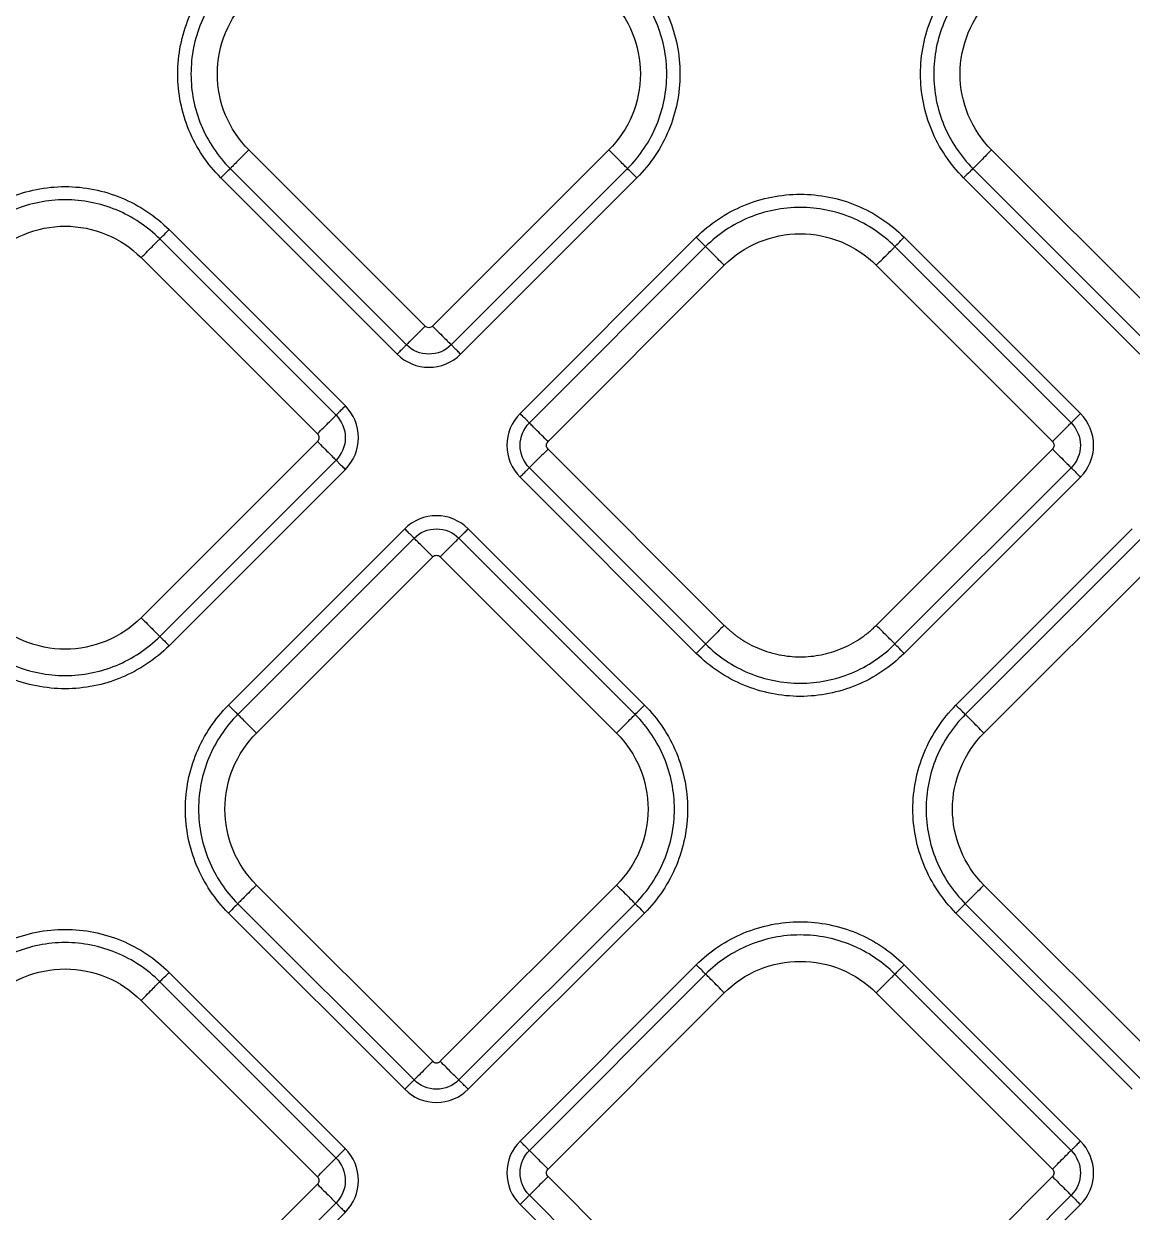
# Model space of a CAD drawing. Extents: x 525 to 613, y 487 to 635.
# Drawn here: x 568.83 to 572.974, y 545.083 to 549.525 of the extents above; entities that cross this region are included whole.
import ezdxf

# ---------------------------------------------------------------- set-up
doc = ezdxf.new("R2010")
doc.units = 0
doc.header["$MEASUREMENT"] = 0
doc.layers.add('1', color=4, linetype='Continuous')
doc.layers.add('STD TEST', color=3, linetype='Continuous')

# ---------------------------------------------------------------- blocks, each defined once
blk = doc.blocks.new('2023 VANGUARD')
at = {"layer": '1', "color": 3, "linetype": 'Continuous', "lineweight": 25}
for p, q in [((1.3707, -44.2962), (0.7119, -43.6373)), ((2.0578, -43.6373), (1.399, -44.2962)), ((4.1472, -44.2961), (3.4884, -43.6373)), ((0.6421, -43.7071), (1.301, -44.3659)), ((1.4687, -44.3659), (2.1275, -43.7071)), ((3.4187, -43.707), (4.0775, -44.3659)), ((0.6073, -43.7419), (1.2661, -44.4008)), ((1.5036, -44.4008), (2.1624, -43.7419)), ((3.3838, -43.7419), (4.0426, -44.4007)), ((1.0726, -44.5943), (0.4138, -43.9354)), ((1.0377, -44.6291), (0.3789, -43.9703)), ((2.3844, -43.9639), (1.7256, -44.6228)), ((3.8206, -44.6228), (3.1617, -43.9639)), ((2.4193, -43.9988), (1.7605, -44.6576)), ((3.7857, -44.6576), (3.1269, -43.9988)), ((0.3092, -44.04), (0.968, -44.6989)), ((1.8302, -44.7274), (2.489, -44.0685)), ((3.0571, -44.0685), (3.716, -44.7274)), ((0.968, -44.7271), (0.3092, -45.386)), ((2.489, -45.4145), (1.8302, -44.7556)), ((3.716, -44.7556), (3.0571, -45.4145)), ((0.3789, -45.4557), (1.0377, -44.7969)), ((0.4138, -45.4906), (1.0726, -44.8317)), ((1.7256, -44.8602), (2.3844, -45.5191)), ((1.7605, -44.8254), (2.4193, -45.4842)), ((3.1269, -45.4842), (3.7857, -44.8254)), ((3.1617, -45.5191), (3.8206, -44.8602)), ((1.2946, -45.0538), (0.6358, -45.7126)), ((1.3295, -45.0886), (0.6707, -45.7474)), ((2.156, -45.7474), (1.4972, -45.0886)), ((2.1909, -45.7126), (1.5321, -45.0538)), ((4.0141, -45.0538), (3.3553, -45.7126)), ((4.049, -45.0886), (3.3901, -45.7475)), ((0.7404, -45.8172), (1.3992, -45.1583)), ((1.4275, -45.1583), (2.0863, -45.8172)), ((3.4599, -45.8172), (4.1187, -45.1584)), ((1.3992, -47.0441), (0.7404, -46.3853)), ((2.0863, -46.3853), (1.4275, -47.0441)), ((4.1187, -47.0442), (3.4599, -46.3853)), ((0.6707, -46.455), (1.3295, -47.1139)), ((1.4972, -47.1139), (2.156, -46.455)), ((3.3901, -46.4551), (4.049, -47.1139)), ((0.6358, -46.4899), (1.2946, -47.1487)), ((1.5321, -47.1487), (2.1909, -46.4899)), ((3.3553, -46.4899), (4.0141, -47.1488)), ((2.3845, -46.6834), (1.7256, -47.3423)), ((3.8206, -47.3423), (3.1618, -46.6834)), ((1.0726, -47.3708), (0.4137, -46.7119)), ((2.4193, -46.7183), (1.7605, -47.3771)), ((3.7857, -47.3771), (3.1269, -46.7183)), ((1.0377, -47.4056), (0.3789, -46.7468)), ((0.3091, -46.8165), (0.968, -47.4754)), ((1.8302, -47.4469), (2.489, -46.788)), ((3.0572, -46.788), (3.716, -47.4469)), ((2.489, -48.134), (1.8302, -47.4751)), ((3.716, -47.4751), (3.0572, -48.134)), ((0.968, -47.5036), (0.3091, -48.1625)), ((0.3789, -48.2322), (1.0377, -47.5734)), ((1.7605, -47.5449), (2.4193, -48.2037)), ((3.1269, -48.2037), (3.7857, -47.5449)), ((0.4137, -48.2671), (1.0726, -47.6082)), ((1.7256, -47.5797), (2.3845, -48.2386)), ((3.1618, -48.2386), (3.8206, -47.5797))]:
    blk.add_line(p, q, dxfattribs=at)
for points, knots in [([(0.6073, -43.7419), (0.5564, -43.691), (0.5157, -43.6301), (0.4606, -43.4971), (0.4463, -43.4252), (0.4463, -43.2813), (0.4606, -43.2094), (0.5157, -43.0765), (0.5564, -43.0155), (0.6073, -42.9646)], [0, 0, 0, 0, 0.25, 0.25, 0.5, 0.5, 0.75, 0.75, 1, 1, 1, 1]), ([(0.6421, -42.9995), (0.5958, -43.0458), (0.5587, -43.1013), (0.5086, -43.2223), (0.4956, -43.2878), (0.4956, -43.4188), (0.5086, -43.4842), (0.5587, -43.6052), (0.5958, -43.6607), (0.6421, -43.7071)], [0, 0, 0, 0, 0.25, 0.25, 0.5, 0.5, 0.75, 0.75, 1, 1, 1, 1]), ([(2.1275, -43.7071), (2.1738, -43.6607), (2.2109, -43.6052), (2.2611, -43.4842), (2.2741, -43.4188), (2.2741, -43.2878), (2.2611, -43.2223), (2.2109, -43.1013), (2.1738, -43.0458), (2.1275, -42.9995)], [0, 0, 0, 0, 0.25, 0.25, 0.5, 0.5, 0.75, 0.75, 1, 1, 1, 1]), ([(2.1624, -42.9646), (2.2133, -43.0155), (2.254, -43.0765), (2.3091, -43.2094), (2.3234, -43.2813), (2.3234, -43.4252), (2.3091, -43.4971), (2.254, -43.6301), (2.2133, -43.691), (2.1624, -43.7419)], [0, 0, 0, 0, 0.25, 0.25, 0.5, 0.5, 0.75, 0.75, 1, 1, 1, 1]), ([(3.3838, -43.7419), (3.3329, -43.691), (3.2922, -43.63), (3.2371, -43.4971), (3.2228, -43.4252), (3.2228, -43.2813), (3.2371, -43.2094), (3.2922, -43.0764), (3.3329, -43.0155), (3.3838, -42.9646)], [0, 0, 0, 0, 0.25, 0.25, 0.5, 0.5, 0.75, 0.75, 1, 1, 1, 1]), ([(3.4187, -42.9994), (3.3723, -43.0458), (3.3353, -43.1013), (3.2851, -43.2223), (3.2721, -43.2877), (3.2721, -43.4187), (3.2851, -43.4842), (3.3353, -43.6052), (3.3723, -43.6607), (3.4187, -43.707)], [0, 0, 0, 0, 0.25, 0.25, 0.5, 0.5, 0.75, 0.75, 1, 1, 1, 1]), ([(0.7119, -43.6373), (0.6747, -43.6001), (0.6449, -43.5556), (0.6047, -43.4584), (0.5942, -43.4059), (0.5942, -43.3007), (0.6047, -43.2481), (0.6449, -43.1509), (0.6747, -43.1064), (0.7119, -43.0692)], [0, 0, 0, 0, 0.25, 0.25, 0.5, 0.5, 0.75, 0.75, 1, 1, 1, 1]), ([(2.0578, -43.0692), (2.095, -43.1064), (2.1248, -43.1509), (2.165, -43.2481), (2.1755, -43.3007), (2.1755, -43.4059), (2.165, -43.4584), (2.1248, -43.5556), (2.095, -43.6001), (2.0578, -43.6373)], [0, 0, 0, 0, 0.25, 0.25, 0.5, 0.5, 0.75, 0.75, 1, 1, 1, 1]), ([(3.4884, -43.6373), (3.4512, -43.6001), (3.4214, -43.5556), (3.3812, -43.4584), (3.3707, -43.4058), (3.3707, -43.3006), (3.3812, -43.2481), (3.4214, -43.1509), (3.4512, -43.1064), (3.4884, -43.0692)], [0, 0, 0, 0, 0.25, 0.25, 0.5, 0.5, 0.75, 0.75, 1, 1, 1, 1]), ([(0.7119, -43.6373), (0.7036, -43.6456), (0.6953, -43.6539), (0.6798, -43.6694), (0.6725, -43.6767), (0.6599, -43.6893), (0.6545, -43.6947), (0.6463, -43.7029), (0.6435, -43.7057), (0.6421, -43.7071)], [0, 0, 0, 0, 0.25, 0.25, 0.5, 0.5, 0.75, 0.75, 1, 1, 1, 1]), ([(2.1275, -43.7071), (2.1262, -43.7057), (2.1233, -43.7029), (2.1151, -43.6947), (2.1098, -43.6893), (2.0971, -43.6767), (2.0899, -43.6694), (2.0743, -43.6539), (2.0661, -43.6456), (2.0578, -43.6373)], [0, 0, 0, 0, 0.25, 0.25, 0.5, 0.5, 0.75, 0.75, 1, 1, 1, 1]), ([(3.4884, -43.6373), (3.4801, -43.6456), (3.4718, -43.6538), (3.4563, -43.6694), (3.449, -43.6766), (3.4364, -43.6893), (3.431, -43.6946), (3.4229, -43.7028), (3.42, -43.7056), (3.4187, -43.707)], [0, 0, 0, 0, 0.25, 0.25, 0.5, 0.5, 0.75, 0.75, 1, 1, 1, 1]), ([(0.6421, -43.7071), (0.6408, -43.7084), (0.6364, -43.7128), (0.6238, -43.7254), (0.6155, -43.7336), (0.6073, -43.7419)], [0, 0, 0, 0, 0.5, 0.5, 1, 1, 1, 1]), ([(2.1624, -43.7419), (2.1541, -43.7336), (2.1459, -43.7254), (2.1333, -43.7128), (2.1289, -43.7084), (2.1275, -43.7071)], [0, 0, 0, 0, 0.5, 0.5, 1, 1, 1, 1]), ([(3.4187, -43.707), (3.4173, -43.7084), (3.4129, -43.7127), (3.4003, -43.7254), (3.3921, -43.7336), (3.3838, -43.7419)], [0, 0, 0, 0, 0.5, 0.5, 1, 1, 1, 1]), ([(-0.3635, -43.9354), (-0.3127, -43.8846), (-0.2517, -43.8438), (-0.1188, -43.7888), (-0.0468, -43.7745), (0.0971, -43.7745), (0.169, -43.7888), (0.3019, -43.8438), (0.3629, -43.8846), (0.4138, -43.9354)], [0, 0, 0, 0, 0.25, 0.25, 0.5, 0.5, 0.75, 0.75, 1, 1, 1, 1]), ([(0.3789, -43.9703), (0.3326, -43.924), (0.2771, -43.8869), (0.1561, -43.8368), (0.0906, -43.8238), (-0.0404, -43.8238), (-0.1059, -43.8368), (-0.2269, -43.8869), (-0.2824, -43.924), (-0.3287, -43.9703)], [0, 0, 0, 0, 0.25, 0.25, 0.5, 0.5, 0.75, 0.75, 1, 1, 1, 1]), ([(2.3844, -43.9639), (2.4353, -43.9131), (2.4963, -43.8723), (2.6292, -43.8173), (2.7011, -43.803), (2.845, -43.803), (2.9169, -43.8173), (3.0499, -43.8723), (3.1109, -43.9131), (3.1617, -43.9639)], [0, 0, 0, 0, 0.25, 0.25, 0.5, 0.5, 0.75, 0.75, 1, 1, 1, 1]), ([(3.1269, -43.9988), (3.0806, -43.9525), (3.0251, -43.9154), (2.904, -43.8653), (2.8386, -43.8523), (2.7076, -43.8523), (2.6421, -43.8653), (2.5211, -43.9154), (2.4656, -43.9525), (2.4193, -43.9988)], [0, 0, 0, 0, 0.25, 0.25, 0.5, 0.5, 0.75, 0.75, 1, 1, 1, 1]), ([(-0.259, -44.04), (-0.2218, -44.0028), (-0.1772, -43.9731), (-0.08, -43.9328), (-0.0275, -43.9224), (0.0777, -43.9224), (0.1303, -43.9328), (0.2274, -43.9731), (0.272, -44.0028), (0.3092, -44.04)], [0, 0, 0, 0, 0.25, 0.25, 0.5, 0.5, 0.75, 0.75, 1, 1, 1, 1]), ([(0.3789, -43.9703), (0.3803, -43.9689), (0.3846, -43.9646), (0.3973, -43.9519), (0.4055, -43.9437), (0.4138, -43.9354)], [0, 0, 0, 0, 0.5, 0.5, 1, 1, 1, 1]), ([(0.3092, -44.04), (0.3174, -44.0318), (0.3257, -44.0235), (0.3412, -44.008), (0.3485, -44.0007), (0.3611, -43.9881), (0.3665, -43.9827), (0.3747, -43.9745), (0.3775, -43.9717), (0.3789, -43.9703)], [0, 0, 0, 0, 0.25, 0.25, 0.5, 0.5, 0.75, 0.75, 1, 1, 1, 1]), ([(2.4193, -43.9988), (2.4179, -43.9974), (2.4136, -43.9931), (2.4009, -43.9805), (2.3927, -43.9722), (2.3844, -43.9639)], [0, 0, 0, 0, 0.5, 0.5, 1, 1, 1, 1]), ([(2.489, -44.0685), (2.5262, -44.0313), (2.5708, -44.0016), (2.6679, -43.9613), (2.7205, -43.9509), (2.8257, -43.9509), (2.8782, -43.9613), (2.9754, -44.0016), (3.02, -44.0313), (3.0571, -44.0685)], [0, 0, 0, 0, 0.25, 0.25, 0.5, 0.5, 0.75, 0.75, 1, 1, 1, 1]), ([(3.1269, -43.9988), (3.1282, -43.9974), (3.1326, -43.9931), (3.1452, -43.9805), (3.1535, -43.9722), (3.1617, -43.9639)], [0, 0, 0, 0, 0.5, 0.5, 1, 1, 1, 1]), ([(2.489, -44.0685), (2.4807, -44.0603), (2.4725, -44.052), (2.4569, -44.0365), (2.4497, -44.0292), (2.4371, -44.0166), (2.4317, -44.0112), (2.4235, -44.003), (2.4207, -44.0002), (2.4193, -43.9988)], [0, 0, 0, 0, 0.25, 0.25, 0.5, 0.5, 0.75, 0.75, 1, 1, 1, 1]), ([(3.0571, -44.0685), (3.0654, -44.0603), (3.0737, -44.052), (3.0892, -44.0365), (3.0965, -44.0292), (3.1091, -44.0166), (3.1145, -44.0112), (3.1227, -44.003), (3.1255, -44.0002), (3.1269, -43.9988)], [0, 0, 0, 0, 0.25, 0.25, 0.5, 0.5, 0.75, 0.75, 1, 1, 1, 1]), ([(1.3707, -44.2962), (1.3633, -44.3036), (1.3554, -44.3115), (1.3398, -44.327), (1.3322, -44.3346), (1.319, -44.3479), (1.3133, -44.3536), (1.305, -44.3619), (1.3023, -44.3646), (1.301, -44.3659)], [0, 0, 0, 0, 0.25, 0.25, 0.5, 0.5, 0.75, 0.75, 1, 1, 1, 1]), ([(1.399, -44.2962), (1.3953, -44.2999), (1.3901, -44.302), (1.3796, -44.302), (1.3744, -44.2999), (1.3707, -44.2962)], [0, 0, 0, 0, 0.5, 0.5, 1, 1, 1, 1]), ([(1.399, -44.2962), (1.4072, -44.3044), (1.4155, -44.3127), (1.431, -44.3282), (1.4383, -44.3355), (1.4509, -44.3481), (1.4563, -44.3535), (1.4645, -44.3617), (1.4673, -44.3645), (1.4687, -44.3659)], [0, 0, 0, 0, 0.25, 0.25, 0.5, 0.5, 0.75, 0.75, 1, 1, 1, 1]), ([(1.301, -44.3659), (1.3003, -44.3665), (1.299, -44.3678), (1.295, -44.3719), (1.2922, -44.3746), (1.2856, -44.3812), (1.2818, -44.385), (1.274, -44.3929), (1.2699, -44.3969), (1.2661, -44.4008)], [0, 0, 0, 0, 0.25, 0.25, 0.5, 0.5, 0.75, 0.75, 1, 1, 1, 1]), ([(1.4687, -44.3659), (1.4467, -44.3879), (1.4161, -44.4006), (1.3535, -44.4006), (1.3231, -44.388), (1.301, -44.3659)], [0, 0, 0, 0, 0.5, 0.5, 1, 1, 1, 1]), ([(1.5036, -44.4008), (1.4998, -44.3969), (1.4957, -44.3929), (1.4878, -44.385), (1.484, -44.3812), (1.4774, -44.3746), (1.4747, -44.3719), (1.4706, -44.3678), (1.4693, -44.3665), (1.4687, -44.3659)], [0, 0, 0, 0, 0.25, 0.25, 0.5, 0.5, 0.75, 0.75, 1, 1, 1, 1]), ([(1.2661, -44.4008), (1.2975, -44.4321), (1.3404, -44.4499), (1.4291, -44.4499), (1.4725, -44.4319), (1.5036, -44.4008)], [0, 0, 0, 0, 0.5, 0.5, 1, 1, 1, 1]), ([(1.0726, -44.5943), (1.0688, -44.5981), (1.0647, -44.6021), (1.0569, -44.61), (1.0531, -44.6138), (1.0465, -44.6204), (1.0437, -44.6232), (1.0397, -44.6272), (1.0384, -44.6285), (1.0377, -44.6291)], [0, 0, 0, 0, 0.25, 0.25, 0.5, 0.5, 0.75, 0.75, 1, 1, 1, 1]), ([(1.0726, -44.8317), (1.104, -44.8004), (1.1218, -44.7574), (1.1218, -44.6687), (1.1037, -44.6254), (1.0726, -44.5943)], [0, 0, 0, 0, 0.5, 0.5, 1, 1, 1, 1]), ([(0.968, -44.6989), (0.9763, -44.6906), (0.9845, -44.6823), (1.0001, -44.6668), (1.0073, -44.6595), (1.02, -44.6469), (1.0253, -44.6415), (1.0335, -44.6333), (1.0364, -44.6305), (1.0377, -44.6291)], [0, 0, 0, 0, 0.25, 0.25, 0.5, 0.5, 0.75, 0.75, 1, 1, 1, 1]), ([(1.0377, -44.6291), (1.0597, -44.6511), (1.0725, -44.6817), (1.0725, -44.7444), (1.0599, -44.7747), (1.0377, -44.7969)], [0, 0, 0, 0, 0.5, 0.5, 1, 1, 1, 1]), ([(1.7256, -44.6228), (1.6942, -44.6541), (1.6764, -44.6971), (1.6764, -44.7858), (1.6945, -44.8291), (1.7256, -44.8602)], [0, 0, 0, 0, 0.5, 0.5, 1, 1, 1, 1]), ([(1.7605, -44.6576), (1.7598, -44.657), (1.7585, -44.6557), (1.7545, -44.6517), (1.7517, -44.6489), (1.7451, -44.6423), (1.7413, -44.6385), (1.7334, -44.6306), (1.7294, -44.6266), (1.7256, -44.6228)], [0, 0, 0, 0, 0.25, 0.25, 0.5, 0.5, 0.75, 0.75, 1, 1, 1, 1]), ([(3.8206, -44.6228), (3.8168, -44.6266), (3.8127, -44.6306), (3.8048, -44.6385), (3.801, -44.6423), (3.7944, -44.6489), (3.7917, -44.6517), (3.7876, -44.6557), (3.7863, -44.657), (3.7857, -44.6576)], [0, 0, 0, 0, 0.25, 0.25, 0.5, 0.5, 0.75, 0.75, 1, 1, 1, 1]), ([(3.8206, -44.8602), (3.8519, -44.8289), (3.8697, -44.7859), (3.8698, -44.6972), (3.8517, -44.6539), (3.8206, -44.6228)], [0, 0, 0, 0, 0.5, 0.5, 1, 1, 1, 1]), ([(1.7605, -44.8254), (1.7385, -44.8034), (1.7257, -44.7728), (1.7257, -44.7101), (1.7383, -44.6798), (1.7605, -44.6576)], [0, 0, 0, 0, 0.5, 0.5, 1, 1, 1, 1]), ([(1.8302, -44.7274), (1.8228, -44.72), (1.8149, -44.7121), (1.7993, -44.6965), (1.7917, -44.6889), (1.7784, -44.6756), (1.7728, -44.67), (1.7645, -44.6616), (1.7618, -44.6589), (1.7605, -44.6576)], [0, 0, 0, 0, 0.25, 0.25, 0.5, 0.5, 0.75, 0.75, 1, 1, 1, 1]), ([(3.716, -44.7274), (3.7242, -44.7191), (3.7325, -44.7108), (3.748, -44.6953), (3.7553, -44.688), (3.7679, -44.6754), (3.7733, -44.67), (3.7815, -44.6618), (3.7843, -44.659), (3.7857, -44.6576)], [0, 0, 0, 0, 0.25, 0.25, 0.5, 0.5, 0.75, 0.75, 1, 1, 1, 1]), ([(3.7857, -44.6576), (3.8077, -44.6796), (3.8204, -44.7102), (3.8204, -44.7729), (3.8079, -44.8032), (3.7857, -44.8254)], [0, 0, 0, 0, 0.5, 0.5, 1, 1, 1, 1]), ([(0.968, -44.6989), (0.9717, -44.7026), (0.9739, -44.7078), (0.9739, -44.7182), (0.9717, -44.7234), (0.968, -44.7271)], [0, 0, 0, 0, 0.5, 0.5, 1, 1, 1, 1]), ([(0.968, -44.7271), (0.9754, -44.7345), (0.9833, -44.7424), (0.9989, -44.758), (1.0065, -44.7656), (1.0198, -44.7789), (1.0254, -44.7845), (1.0337, -44.7929), (1.0364, -44.7956), (1.0377, -44.7969)], [0, 0, 0, 0, 0.25, 0.25, 0.5, 0.5, 0.75, 0.75, 1, 1, 1, 1]), ([(1.8302, -44.7556), (1.8265, -44.7519), (1.8243, -44.7467), (1.8243, -44.7363), (1.8265, -44.7311), (1.8302, -44.7274)], [0, 0, 0, 0, 0.5, 0.5, 1, 1, 1, 1]), ([(3.716, -44.7274), (3.7197, -44.7311), (3.7218, -44.7363), (3.7218, -44.7467), (3.7197, -44.7519), (3.716, -44.7556)], [0, 0, 0, 0, 0.5, 0.5, 1, 1, 1, 1]), ([(1.8302, -44.7556), (1.8219, -44.7639), (1.8136, -44.7722), (1.7981, -44.7877), (1.7908, -44.795), (1.7782, -44.8076), (1.7728, -44.813), (1.7647, -44.8212), (1.7618, -44.824), (1.7605, -44.8254)], [0, 0, 0, 0, 0.25, 0.25, 0.5, 0.5, 0.75, 0.75, 1, 1, 1, 1]), ([(3.716, -44.7556), (3.7234, -44.763), (3.7313, -44.771), (3.7468, -44.7865), (3.7544, -44.7941), (3.7677, -44.8074), (3.7734, -44.813), (3.7817, -44.8214), (3.7844, -44.8241), (3.7857, -44.8254)], [0, 0, 0, 0, 0.25, 0.25, 0.5, 0.5, 0.75, 0.75, 1, 1, 1, 1]), ([(1.0377, -44.7969), (1.0384, -44.7975), (1.0397, -44.7988), (1.0437, -44.8028), (1.0465, -44.8056), (1.0531, -44.8122), (1.0569, -44.816), (1.0647, -44.8239), (1.0688, -44.8279), (1.0726, -44.8317)], [0, 0, 0, 0, 0.25, 0.25, 0.5, 0.5, 0.75, 0.75, 1, 1, 1, 1]), ([(1.7256, -44.8602), (1.7294, -44.8564), (1.7334, -44.8524), (1.7413, -44.8445), (1.7451, -44.8407), (1.7517, -44.8341), (1.7545, -44.8314), (1.7585, -44.8273), (1.7598, -44.826), (1.7605, -44.8254)], [0, 0, 0, 0, 0.25, 0.25, 0.5, 0.5, 0.75, 0.75, 1, 1, 1, 1]), ([(3.7857, -44.8254), (3.7863, -44.826), (3.7876, -44.8273), (3.7917, -44.8314), (3.7944, -44.8341), (3.801, -44.8407), (3.8048, -44.8445), (3.8127, -44.8524), (3.8168, -44.8564), (3.8206, -44.8602)], [0, 0, 0, 0, 0.25, 0.25, 0.5, 0.5, 0.75, 0.75, 1, 1, 1, 1]), ([(1.5321, -45.0538), (1.5007, -45.0224), (1.4577, -45.0046), (1.3691, -45.0046), (1.3257, -45.0226), (1.2946, -45.0538)], [0, 0, 0, 0, 0.5, 0.5, 1, 1, 1, 1]), ([(1.2946, -45.0538), (1.2984, -45.0576), (1.3025, -45.0616), (1.3103, -45.0695), (1.3142, -45.0733), (1.3207, -45.0799), (1.3235, -45.0826), (1.3276, -45.0867), (1.3289, -45.088), (1.3295, -45.0886)], [0, 0, 0, 0, 0.25, 0.25, 0.5, 0.5, 0.75, 0.75, 1, 1, 1, 1]), ([(1.3295, -45.0886), (1.3515, -45.0666), (1.3821, -45.0539), (1.4447, -45.0539), (1.4751, -45.0665), (1.4972, -45.0886)], [0, 0, 0, 0, 0.5, 0.5, 1, 1, 1, 1]), ([(1.3992, -45.1583), (1.3909, -45.1501), (1.3827, -45.1418), (1.3671, -45.1263), (1.3599, -45.119), (1.3472, -45.1064), (1.3419, -45.101), (1.3337, -45.0928), (1.3309, -45.09), (1.3295, -45.0886)], [0, 0, 0, 0, 0.25, 0.25, 0.5, 0.5, 0.75, 0.75, 1, 1, 1, 1]), ([(1.4275, -45.1583), (1.4349, -45.1509), (1.4428, -45.143), (1.4583, -45.1275), (1.4659, -45.1199), (1.4792, -45.1066), (1.4849, -45.1009), (1.4932, -45.0926), (1.4959, -45.0899), (1.4972, -45.0886)], [0, 0, 0, 0, 0.25, 0.25, 0.5, 0.5, 0.75, 0.75, 1, 1, 1, 1]), ([(1.4972, -45.0886), (1.4978, -45.088), (1.4991, -45.0867), (1.5032, -45.0826), (1.506, -45.0799), (1.5125, -45.0733), (1.5164, -45.0695), (1.5242, -45.0616), (1.5283, -45.0576), (1.5321, -45.0538)], [0, 0, 0, 0, 0.25, 0.25, 0.5, 0.5, 0.75, 0.75, 1, 1, 1, 1]), ([(1.3992, -45.1583), (1.4029, -45.1546), (1.4081, -45.1525), (1.4186, -45.1525), (1.4238, -45.1546), (1.4275, -45.1583)], [0, 0, 0, 0, 0.5, 0.5, 1, 1, 1, 1]), ([(0.3092, -45.386), (0.272, -45.4232), (0.2274, -45.4529), (0.1303, -45.4932), (0.0777, -45.5036), (-0.0275, -45.5036), (-0.08, -45.4932), (-0.1772, -45.4529), (-0.2218, -45.4232), (-0.259, -45.386)], [0, 0, 0, 0, 0.25, 0.25, 0.5, 0.5, 0.75, 0.75, 1, 1, 1, 1]), ([(0.3092, -45.386), (0.3174, -45.3942), (0.3257, -45.4025), (0.3412, -45.418), (0.3485, -45.4253), (0.3611, -45.4379), (0.3665, -45.4433), (0.3747, -45.4515), (0.3775, -45.4543), (0.3789, -45.4557)], [0, 0, 0, 0, 0.25, 0.25, 0.5, 0.5, 0.75, 0.75, 1, 1, 1, 1]), ([(2.489, -45.4145), (2.4807, -45.4228), (2.4725, -45.431), (2.4569, -45.4465), (2.4497, -45.4538), (2.4371, -45.4664), (2.4317, -45.4718), (2.4235, -45.48), (2.4207, -45.4828), (2.4193, -45.4842)], [0, 0, 0, 0, 0.25, 0.25, 0.5, 0.5, 0.75, 0.75, 1, 1, 1, 1]), ([(2.489, -45.4145), (2.4921, -45.4176), (2.4984, -45.4237), (2.5082, -45.4325), (2.5182, -45.441), (2.5285, -45.4492), (2.539, -45.457), (2.557, -45.4695), (2.5834, -45.4853), (2.6191, -45.5022), (2.6563, -45.5155), (2.7073, -45.5282), (2.7731, -45.5347), (2.8388, -45.5282), (2.8899, -45.5155), (2.9271, -45.5022), (2.9628, -45.4853), (2.991, -45.4684), (3.0125, -45.4532), (3.028, -45.4411), (3.043, -45.4282), (3.0524, -45.4191), (3.0571, -45.4145)], [0, 0, 0, 0, 0.020878, 0.041713, 0.062527, 0.083344, 0.104185, 0.125072, 0.187569, 0.2501, 0.312596, 0.375127, 0.500003, 0.62488, 0.687376, 0.749907, 0.812404, 0.874935, 0.906232, 0.937459, 0.968689, 1, 1, 1, 1]), ([(3.1269, -45.4842), (3.1255, -45.4828), (3.1227, -45.48), (3.1145, -45.4718), (3.1091, -45.4664), (3.0965, -45.4538), (3.0892, -45.4465), (3.0737, -45.431), (3.0654, -45.4228), (3.0571, -45.4145)], [0, 0, 0, 0, 0.25, 0.25, 0.5, 0.5, 0.75, 0.75, 1, 1, 1, 1]), ([(-0.3287, -45.4557), (-0.2824, -45.502), (-0.2269, -45.5391), (-0.1059, -45.5892), (-0.0404, -45.6022), (0.0906, -45.6022), (0.1561, -45.5892), (0.2771, -45.5391), (0.3326, -45.502), (0.3789, -45.4557)], [0, 0, 0, 0, 0.25, 0.25, 0.5, 0.5, 0.75, 0.75, 1, 1, 1, 1]), ([(0.3789, -45.4557), (0.3803, -45.4571), (0.3846, -45.4614), (0.3973, -45.474), (0.4055, -45.4823), (0.4138, -45.4906)], [0, 0, 0, 0, 0.5, 0.5, 1, 1, 1, 1]), ([(2.4193, -45.4842), (2.4179, -45.4856), (2.4136, -45.4899), (2.4009, -45.5026), (2.3927, -45.5108), (2.3844, -45.5191)], [0, 0, 0, 0, 0.5, 0.5, 1, 1, 1, 1]), ([(2.4193, -45.4842), (2.4656, -45.5305), (2.5211, -45.5676), (2.6421, -45.6177), (2.7076, -45.6307), (2.8386, -45.6307), (2.904, -45.6177), (3.0251, -45.5676), (3.0806, -45.5305), (3.1269, -45.4842)], [0, 0, 0, 0, 0.25, 0.25, 0.5, 0.5, 0.75, 0.75, 1, 1, 1, 1]), ([(3.1617, -45.5191), (3.1535, -45.5108), (3.1452, -45.5026), (3.1326, -45.4899), (3.1282, -45.4856), (3.1269, -45.4842)], [0, 0, 0, 0, 0.5, 0.5, 1, 1, 1, 1]), ([(0.4138, -45.4906), (0.3629, -45.5414), (0.3019, -45.5822), (0.169, -45.6372), (0.0971, -45.6515), (-0.0468, -45.6515), (-0.1188, -45.6372), (-0.2517, -45.5822), (-0.3127, -45.5414), (-0.3635, -45.4906)], [0, 0, 0, 0, 0.25, 0.25, 0.5, 0.5, 0.75, 0.75, 1, 1, 1, 1]), ([(3.1617, -45.5191), (3.1109, -45.5699), (3.0499, -45.6107), (2.9169, -45.6657), (2.845, -45.68), (2.7011, -45.68), (2.6292, -45.6657), (2.4963, -45.6107), (2.4353, -45.5699), (2.3844, -45.5191)], [0, 0, 0, 0, 0.25, 0.25, 0.5, 0.5, 0.75, 0.75, 1, 1, 1, 1]), ([(0.6358, -46.4899), (0.5849, -46.439), (0.5442, -46.378), (0.4891, -46.2451), (0.4748, -46.1732), (0.4748, -46.0293), (0.4891, -45.9574), (0.5442, -45.8244), (0.5849, -45.7635), (0.6358, -45.7126)], [0, 0, 0, 0, 0.25, 0.25, 0.5, 0.5, 0.75, 0.75, 1, 1, 1, 1]), ([(0.6707, -45.7474), (0.6693, -45.7461), (0.6649, -45.7417), (0.6523, -45.7291), (0.6441, -45.7209), (0.6358, -45.7126)], [0, 0, 0, 0, 0.5, 0.5, 1, 1, 1, 1]), ([(2.156, -45.7474), (2.1574, -45.7461), (2.1618, -45.7417), (2.1744, -45.7291), (2.1826, -45.7209), (2.1909, -45.7126)], [0, 0, 0, 0, 0.5, 0.5, 1, 1, 1, 1]), ([(2.1909, -45.7126), (2.2418, -45.7635), (2.2825, -45.8244), (2.3376, -45.9574), (2.3519, -46.0293), (2.3519, -46.1732), (2.3376, -46.2451), (2.2825, -46.378), (2.2418, -46.439), (2.1909, -46.4899)], [0, 0, 0, 0, 0.25, 0.25, 0.5, 0.5, 0.75, 0.75, 1, 1, 1, 1]), ([(3.3553, -46.4899), (3.3044, -46.439), (3.2637, -46.3781), (3.2086, -46.2451), (3.1943, -46.1732), (3.1943, -46.0293), (3.2086, -45.9574), (3.2637, -45.8245), (3.3044, -45.7635), (3.3553, -45.7126)], [0, 0, 0, 0, 0.25, 0.25, 0.5, 0.5, 0.75, 0.75, 1, 1, 1, 1]), ([(3.3901, -45.7475), (3.3888, -45.7461), (3.3844, -45.7418), (3.3718, -45.7291), (3.3635, -45.7209), (3.3553, -45.7126)], [0, 0, 0, 0, 0.5, 0.5, 1, 1, 1, 1]), ([(0.6707, -45.7474), (0.6243, -45.7938), (0.5873, -45.8493), (0.5371, -45.9703), (0.5241, -46.0357), (0.5241, -46.1667), (0.5371, -46.2322), (0.5873, -46.3532), (0.6243, -46.4087), (0.6707, -46.455)], [0, 0, 0, 0, 0.25, 0.25, 0.5, 0.5, 0.75, 0.75, 1, 1, 1, 1]), ([(0.7404, -45.8172), (0.7321, -45.8089), (0.7238, -45.8006), (0.7083, -45.7851), (0.701, -45.7778), (0.6884, -45.7652), (0.683, -45.7598), (0.6749, -45.7516), (0.672, -45.7488), (0.6707, -45.7474)], [0, 0, 0, 0, 0.25, 0.25, 0.5, 0.5, 0.75, 0.75, 1, 1, 1, 1]), ([(2.0863, -45.8172), (2.0946, -45.8089), (2.1029, -45.8006), (2.1184, -45.7851), (2.1257, -45.7778), (2.1383, -45.7652), (2.1437, -45.7598), (2.1518, -45.7516), (2.1547, -45.7488), (2.156, -45.7474)], [0, 0, 0, 0, 0.25, 0.25, 0.5, 0.5, 0.75, 0.75, 1, 1, 1, 1]), ([(2.156, -46.455), (2.2024, -46.4087), (2.2394, -46.3532), (2.2896, -46.2322), (2.3026, -46.1667), (2.3026, -46.0357), (2.2896, -45.9703), (2.2394, -45.8493), (2.2024, -45.7938), (2.156, -45.7474)], [0, 0, 0, 0, 0.25, 0.25, 0.5, 0.5, 0.75, 0.75, 1, 1, 1, 1]), ([(3.3901, -45.7475), (3.3438, -45.7938), (3.3067, -45.8493), (3.2566, -45.9703), (3.2436, -46.0358), (3.2436, -46.1668), (3.2566, -46.2322), (3.3067, -46.3532), (3.3438, -46.4087), (3.3901, -46.4551)], [0, 0, 0, 0, 0.25, 0.25, 0.5, 0.5, 0.75, 0.75, 1, 1, 1, 1]), ([(3.4599, -45.8172), (3.4516, -45.8089), (3.4433, -45.8007), (3.4278, -45.7851), (3.4205, -45.7779), (3.4079, -45.7652), (3.4025, -45.7599), (3.3943, -45.7517), (3.3915, -45.7489), (3.3901, -45.7475)], [0, 0, 0, 0, 0.25, 0.25, 0.5, 0.5, 0.75, 0.75, 1, 1, 1, 1]), ([(0.7404, -46.3853), (0.7032, -46.3481), (0.6734, -46.3036), (0.6332, -46.2064), (0.6227, -46.1538), (0.6227, -46.0486), (0.6332, -45.9961), (0.6734, -45.8989), (0.7032, -45.8544), (0.7404, -45.8172)], [0, 0, 0, 0, 0.25, 0.25, 0.5, 0.5, 0.75, 0.75, 1, 1, 1, 1]), ([(2.0863, -45.8172), (2.1235, -45.8544), (2.1533, -45.8989), (2.1935, -45.9961), (2.204, -46.0486), (2.204, -46.1538), (2.1935, -46.2064), (2.1533, -46.3036), (2.1235, -46.3481), (2.0863, -46.3853)], [0, 0, 0, 0, 0.25, 0.25, 0.5, 0.5, 0.75, 0.75, 1, 1, 1, 1]), ([(3.4599, -46.3853), (3.4227, -46.3481), (3.3929, -46.3036), (3.3527, -46.2064), (3.3422, -46.1539), (3.3422, -46.0487), (3.3527, -45.9961), (3.3929, -45.8989), (3.4227, -45.8544), (3.4599, -45.8172)], [0, 0, 0, 0, 0.25, 0.25, 0.5, 0.5, 0.75, 0.75, 1, 1, 1, 1]), ([(0.7404, -46.3853), (0.7321, -46.3936), (0.7238, -46.4018), (0.7083, -46.4174), (0.701, -46.4246), (0.6884, -46.4373), (0.683, -46.4426), (0.6749, -46.4508), (0.672, -46.4536), (0.6707, -46.455)], [0, 0, 0, 0, 0.25, 0.25, 0.5, 0.5, 0.75, 0.75, 1, 1, 1, 1]), ([(2.0863, -46.3853), (2.0946, -46.3936), (2.1029, -46.4018), (2.1184, -46.4174), (2.1257, -46.4246), (2.1383, -46.4373), (2.1437, -46.4426), (2.1518, -46.4508), (2.1547, -46.4536), (2.156, -46.455)], [0, 0, 0, 0, 0.25, 0.25, 0.5, 0.5, 0.75, 0.75, 1, 1, 1, 1]), ([(3.4599, -46.3853), (3.4516, -46.3936), (3.4433, -46.4019), (3.4278, -46.4174), (3.4205, -46.4247), (3.4079, -46.4373), (3.4025, -46.4427), (3.3943, -46.4509), (3.3915, -46.4537), (3.3901, -46.4551)], [0, 0, 0, 0, 0.25, 0.25, 0.5, 0.5, 0.75, 0.75, 1, 1, 1, 1]), ([(0.6707, -46.455), (0.6693, -46.4564), (0.6649, -46.4607), (0.6523, -46.4734), (0.6441, -46.4816), (0.6358, -46.4899)], [0, 0, 0, 0, 0.5, 0.5, 1, 1, 1, 1]), ([(2.156, -46.455), (2.1574, -46.4564), (2.1618, -46.4607), (2.1744, -46.4734), (2.1826, -46.4816), (2.1909, -46.4899)], [0, 0, 0, 0, 0.5, 0.5, 1, 1, 1, 1]), ([(3.3901, -46.4551), (3.3888, -46.4564), (3.3844, -46.4608), (3.3718, -46.4734), (3.3635, -46.4816), (3.3553, -46.4899)], [0, 0, 0, 0, 0.5, 0.5, 1, 1, 1, 1]), ([(-0.3636, -46.7119), (-0.3127, -46.6611), (-0.2517, -46.6203), (-0.1188, -46.5653), (-0.0469, -46.551), (0.097, -46.551), (0.1689, -46.5653), (0.3019, -46.6203), (0.3629, -46.6611), (0.4137, -46.7119)], [0, 0, 0, 0, 0.25, 0.25, 0.5, 0.5, 0.75, 0.75, 1, 1, 1, 1]), ([(2.3845, -46.6834), (2.4353, -46.6326), (2.4963, -46.5918), (2.6292, -46.5368), (2.7012, -46.5225), (2.8451, -46.5225), (2.917, -46.5368), (3.0499, -46.5918), (3.1109, -46.6326), (3.1618, -46.6834)], [0, 0, 0, 0, 0.25, 0.25, 0.5, 0.5, 0.75, 0.75, 1, 1, 1, 1]), ([(0.3789, -46.7468), (0.3326, -46.7005), (0.2771, -46.6634), (0.156, -46.6133), (0.0906, -46.6003), (-0.0404, -46.6003), (-0.1059, -46.6133), (-0.2269, -46.6634), (-0.2824, -46.7005), (-0.3287, -46.7468)], [0, 0, 0, 0, 0.25, 0.25, 0.5, 0.5, 0.75, 0.75, 1, 1, 1, 1]), ([(3.1269, -46.7183), (3.0806, -46.672), (3.0251, -46.6349), (2.9041, -46.5848), (2.8386, -46.5718), (2.7076, -46.5718), (2.6421, -46.5848), (2.5211, -46.6349), (2.4656, -46.672), (2.4193, -46.7183)], [0, 0, 0, 0, 0.25, 0.25, 0.5, 0.5, 0.75, 0.75, 1, 1, 1, 1]), ([(2.4193, -46.7183), (2.4179, -46.7169), (2.4136, -46.7126), (2.401, -46.6999), (2.3927, -46.6917), (2.3845, -46.6834)], [0, 0, 0, 0, 0.5, 0.5, 1, 1, 1, 1]), ([(2.489, -46.788), (2.5262, -46.7508), (2.5708, -46.7211), (2.668, -46.6808), (2.7205, -46.6704), (2.8257, -46.6704), (2.8783, -46.6808), (2.9754, -46.7211), (3.02, -46.7508), (3.0572, -46.788)], [0, 0, 0, 0, 0.25, 0.25, 0.5, 0.5, 0.75, 0.75, 1, 1, 1, 1]), ([(3.1269, -46.7183), (3.1283, -46.7169), (3.1326, -46.7126), (3.1453, -46.6999), (3.1535, -46.6917), (3.1618, -46.6834)], [0, 0, 0, 0, 0.5, 0.5, 1, 1, 1, 1]), ([(-0.259, -46.8165), (-0.2218, -46.7793), (-0.1772, -46.7496), (-0.0801, -46.7093), (-0.0275, -46.6989), (0.0777, -46.6989), (0.1302, -46.7093), (0.2274, -46.7496), (0.272, -46.7793), (0.3091, -46.8165)], [0, 0, 0, 0, 0.25, 0.25, 0.5, 0.5, 0.75, 0.75, 1, 1, 1, 1]), ([(0.3789, -46.7468), (0.3802, -46.7454), (0.3846, -46.7411), (0.3972, -46.7285), (0.4055, -46.7202), (0.4137, -46.7119)], [0, 0, 0, 0, 0.5, 0.5, 1, 1, 1, 1]), ([(2.489, -46.788), (2.4808, -46.7798), (2.4725, -46.7715), (2.457, -46.756), (2.4497, -46.7487), (2.4371, -46.7361), (2.4317, -46.7307), (2.4235, -46.7225), (2.4207, -46.7197), (2.4193, -46.7183)], [0, 0, 0, 0, 0.25, 0.25, 0.5, 0.5, 0.75, 0.75, 1, 1, 1, 1]), ([(3.0572, -46.788), (3.0654, -46.7798), (3.0737, -46.7715), (3.0892, -46.756), (3.0965, -46.7487), (3.1091, -46.7361), (3.1145, -46.7307), (3.1227, -46.7225), (3.1255, -46.7197), (3.1269, -46.7183)], [0, 0, 0, 0, 0.25, 0.25, 0.5, 0.5, 0.75, 0.75, 1, 1, 1, 1]), ([(0.3091, -46.8165), (0.3174, -46.8083), (0.3257, -46.8), (0.3412, -46.7845), (0.3485, -46.7772), (0.3611, -46.7646), (0.3665, -46.7592), (0.3747, -46.751), (0.3775, -46.7482), (0.3789, -46.7468)], [0, 0, 0, 0, 0.25, 0.25, 0.5, 0.5, 0.75, 0.75, 1, 1, 1, 1]), ([(1.3992, -47.0441), (1.3918, -47.0515), (1.3839, -47.0594), (1.3684, -47.075), (1.3608, -47.0826), (1.3475, -47.0959), (1.3418, -47.1015), (1.3335, -47.1099), (1.3308, -47.1126), (1.3295, -47.1139)], [0, 0, 0, 0, 0.25, 0.25, 0.5, 0.5, 0.75, 0.75, 1, 1, 1, 1]), ([(1.3992, -47.0441), (1.3998, -47.0447), (1.4011, -47.0459), (1.4033, -47.0474), (1.4061, -47.0487), (1.4094, -47.0497), (1.4133, -47.0501), (1.4173, -47.0497), (1.421, -47.0486), (1.4246, -47.0468), (1.4265, -47.045), (1.4275, -47.0441)], [0, 0, 0, 0, 0.083478, 0.166388, 0.250171, 0.374789, 0.500105, 0.62472, 0.750039, 0.874841, 1, 1, 1, 1]), ([(1.4972, -47.1139), (1.4959, -47.1126), (1.4932, -47.1099), (1.4849, -47.1015), (1.4792, -47.0959), (1.4659, -47.0826), (1.4583, -47.075), (1.4428, -47.0594), (1.4349, -47.0515), (1.4275, -47.0441)], [0, 0, 0, 0, 0.25, 0.25, 0.5, 0.5, 0.75, 0.75, 1, 1, 1, 1]), ([(1.3295, -47.1139), (1.3289, -47.1145), (1.3276, -47.1158), (1.3235, -47.1198), (1.3207, -47.1226), (1.3142, -47.1292), (1.3103, -47.133), (1.3025, -47.1409), (1.2984, -47.1449), (1.2946, -47.1487)], [0, 0, 0, 0, 0.25, 0.25, 0.5, 0.5, 0.75, 0.75, 1, 1, 1, 1]), ([(1.4972, -47.1139), (1.4752, -47.1358), (1.4446, -47.1486), (1.382, -47.1486), (1.3516, -47.136), (1.3295, -47.1139)], [0, 0, 0, 0, 0.5, 0.5, 1, 1, 1, 1]), ([(1.5321, -47.1487), (1.5283, -47.1449), (1.5242, -47.1409), (1.5164, -47.133), (1.5125, -47.1292), (1.506, -47.1226), (1.5032, -47.1198), (1.4991, -47.1158), (1.4978, -47.1145), (1.4972, -47.1139)], [0, 0, 0, 0, 0.25, 0.25, 0.5, 0.5, 0.75, 0.75, 1, 1, 1, 1]), ([(1.2946, -47.1487), (1.326, -47.1801), (1.3689, -47.1979), (1.4576, -47.1979), (1.501, -47.1798), (1.5321, -47.1487)], [0, 0, 0, 0, 0.5, 0.5, 1, 1, 1, 1]), ([(1.7256, -47.3423), (1.6943, -47.3736), (1.6765, -47.4166), (1.6764, -47.5053), (1.6945, -47.5486), (1.7256, -47.5797)], [0, 0, 0, 0, 0.5, 0.5, 1, 1, 1, 1]), ([(1.7605, -47.3771), (1.7599, -47.3765), (1.7586, -47.3752), (1.7545, -47.3712), (1.7517, -47.3684), (1.7452, -47.3618), (1.7413, -47.358), (1.7335, -47.3501), (1.7294, -47.3461), (1.7256, -47.3423)], [0, 0, 0, 0, 0.25, 0.25, 0.5, 0.5, 0.75, 0.75, 1, 1, 1, 1]), ([(3.8206, -47.3423), (3.8168, -47.3461), (3.8127, -47.3501), (3.8049, -47.358), (3.8011, -47.3618), (3.7945, -47.3684), (3.7917, -47.3712), (3.7877, -47.3752), (3.7864, -47.3765), (3.7857, -47.3771)], [0, 0, 0, 0, 0.25, 0.25, 0.5, 0.5, 0.75, 0.75, 1, 1, 1, 1]), ([(3.8206, -47.5797), (3.852, -47.5484), (3.8698, -47.5054), (3.8698, -47.4167), (3.8517, -47.3734), (3.8206, -47.3423)], [0, 0, 0, 0, 0.5, 0.5, 1, 1, 1, 1]), ([(1.0726, -47.3708), (1.0688, -47.3746), (1.0647, -47.3786), (1.0568, -47.3865), (1.053, -47.3903), (1.0464, -47.3969), (1.0437, -47.3997), (1.0396, -47.4037), (1.0383, -47.405), (1.0377, -47.4056)], [0, 0, 0, 0, 0.25, 0.25, 0.5, 0.5, 0.75, 0.75, 1, 1, 1, 1]), ([(1.0726, -47.6082), (1.1039, -47.5769), (1.1217, -47.5339), (1.1218, -47.4452), (1.1037, -47.4019), (1.0726, -47.3708)], [0, 0, 0, 0, 0.5, 0.5, 1, 1, 1, 1]), ([(1.7605, -47.5449), (1.7385, -47.5229), (1.7257, -47.4923), (1.7258, -47.4296), (1.7383, -47.3993), (1.7605, -47.3771)], [0, 0, 0, 0, 0.5, 0.5, 1, 1, 1, 1]), ([(1.7605, -47.3771), (1.7619, -47.3785), (1.7647, -47.3813), (1.7729, -47.3895), (1.7782, -47.3949), (1.7909, -47.4075), (1.7981, -47.4148), (1.8137, -47.4303), (1.8219, -47.4386), (1.8302, -47.4469)], [0, 0, 0, 0, 0.25, 0.25, 0.5, 0.5, 0.75, 0.75, 1, 1, 1, 1]), ([(3.716, -47.4469), (3.7243, -47.4386), (3.7325, -47.4303), (3.7481, -47.4148), (3.7553, -47.4075), (3.768, -47.3949), (3.7733, -47.3895), (3.7815, -47.3813), (3.7844, -47.3785), (3.7857, -47.3771)], [0, 0, 0, 0, 0.25, 0.25, 0.5, 0.5, 0.75, 0.75, 1, 1, 1, 1]), ([(3.7857, -47.3771), (3.8077, -47.3991), (3.8205, -47.4297), (3.8205, -47.4924), (3.8079, -47.5227), (3.7857, -47.5449)], [0, 0, 0, 0, 0.5, 0.5, 1, 1, 1, 1]), ([(0.968, -47.4754), (0.9762, -47.4671), (0.9845, -47.4588), (1, -47.4433), (1.0073, -47.436), (1.0199, -47.4234), (1.0253, -47.418), (1.0335, -47.4098), (1.0363, -47.407), (1.0377, -47.4056)], [0, 0, 0, 0, 0.25, 0.25, 0.5, 0.5, 0.75, 0.75, 1, 1, 1, 1]), ([(1.0377, -47.4056), (1.0597, -47.4276), (1.0724, -47.4582), (1.0724, -47.5209), (1.0599, -47.5512), (1.0377, -47.5734)], [0, 0, 0, 0, 0.5, 0.5, 1, 1, 1, 1]), ([(0.968, -47.4754), (0.9717, -47.4791), (0.9738, -47.4843), (0.9738, -47.4947), (0.9717, -47.4999), (0.968, -47.5036)], [0, 0, 0, 0, 0.5, 0.5, 1, 1, 1, 1]), ([(1.8302, -47.4751), (1.8219, -47.4834), (1.8137, -47.4917), (1.7981, -47.5072), (1.7909, -47.5145), (1.7782, -47.5271), (1.7729, -47.5325), (1.7647, -47.5407), (1.7619, -47.5435), (1.7605, -47.5449)], [0, 0, 0, 0, 0.25, 0.25, 0.5, 0.5, 0.75, 0.75, 1, 1, 1, 1]), ([(1.8302, -47.4751), (1.8265, -47.4714), (1.8243, -47.4662), (1.8243, -47.4558), (1.8265, -47.4506), (1.8302, -47.4469)], [0, 0, 0, 0, 0.5, 0.5, 1, 1, 1, 1]), ([(3.716, -47.4469), (3.7197, -47.4506), (3.7219, -47.4558), (3.7219, -47.4662), (3.7197, -47.4714), (3.716, -47.4751)], [0, 0, 0, 0, 0.5, 0.5, 1, 1, 1, 1]), ([(3.716, -47.4751), (3.7234, -47.4825), (3.7313, -47.4904), (3.7469, -47.506), (3.7545, -47.5136), (3.7678, -47.5269), (3.7734, -47.5325), (3.7817, -47.5409), (3.7844, -47.5436), (3.7857, -47.5449)], [0, 0, 0, 0, 0.25, 0.25, 0.5, 0.5, 0.75, 0.75, 1, 1, 1, 1]), ([(0.968, -47.5036), (0.9754, -47.511), (0.9833, -47.519), (0.9988, -47.5345), (1.0064, -47.5421), (1.0197, -47.5554), (1.0254, -47.561), (1.0337, -47.5694), (1.0364, -47.5721), (1.0377, -47.5734)], [0, 0, 0, 0, 0.25, 0.25, 0.5, 0.5, 0.75, 0.75, 1, 1, 1, 1]), ([(1.0377, -47.5734), (1.0383, -47.574), (1.0396, -47.5753), (1.0437, -47.5794), (1.0464, -47.5821), (1.053, -47.5887), (1.0568, -47.5925), (1.0647, -47.6004), (1.0688, -47.6044), (1.0726, -47.6082)], [0, 0, 0, 0, 0.25, 0.25, 0.5, 0.5, 0.75, 0.75, 1, 1, 1, 1]), ([(1.7256, -47.5797), (1.7294, -47.5759), (1.7335, -47.5719), (1.7413, -47.564), (1.7452, -47.5602), (1.7517, -47.5536), (1.7545, -47.5508), (1.7586, -47.5468), (1.7599, -47.5455), (1.7605, -47.5449)], [0, 0, 0, 0, 0.25, 0.25, 0.5, 0.5, 0.75, 0.75, 1, 1, 1, 1]), ([(3.7857, -47.5449), (3.7864, -47.5455), (3.7877, -47.5468), (3.7917, -47.5508), (3.7945, -47.5536), (3.8011, -47.5602), (3.8049, -47.564), (3.8127, -47.5719), (3.8168, -47.5759), (3.8206, -47.5797)], [0, 0, 0, 0, 0.25, 0.25, 0.5, 0.5, 0.75, 0.75, 1, 1, 1, 1])]:
    blk.add_open_spline(points, degree=3, knots=knots, dxfattribs=at)
blk = doc.blocks.new('2026 Vanguard')
at = {"layer": 'STD TEST', "color": 1}
blk.add_blockref('2023 VANGUARD', (44.1613, 88.209), dxfattribs=at)

msp = doc.modelspace()

# ---------------------------------------------------------------- block references
at = {"layer": '1'}
msp.add_blockref('2026 Vanguard', (524.7985, 504.4821), dxfattribs=at)

doc.saveas('drawing.dxf')
